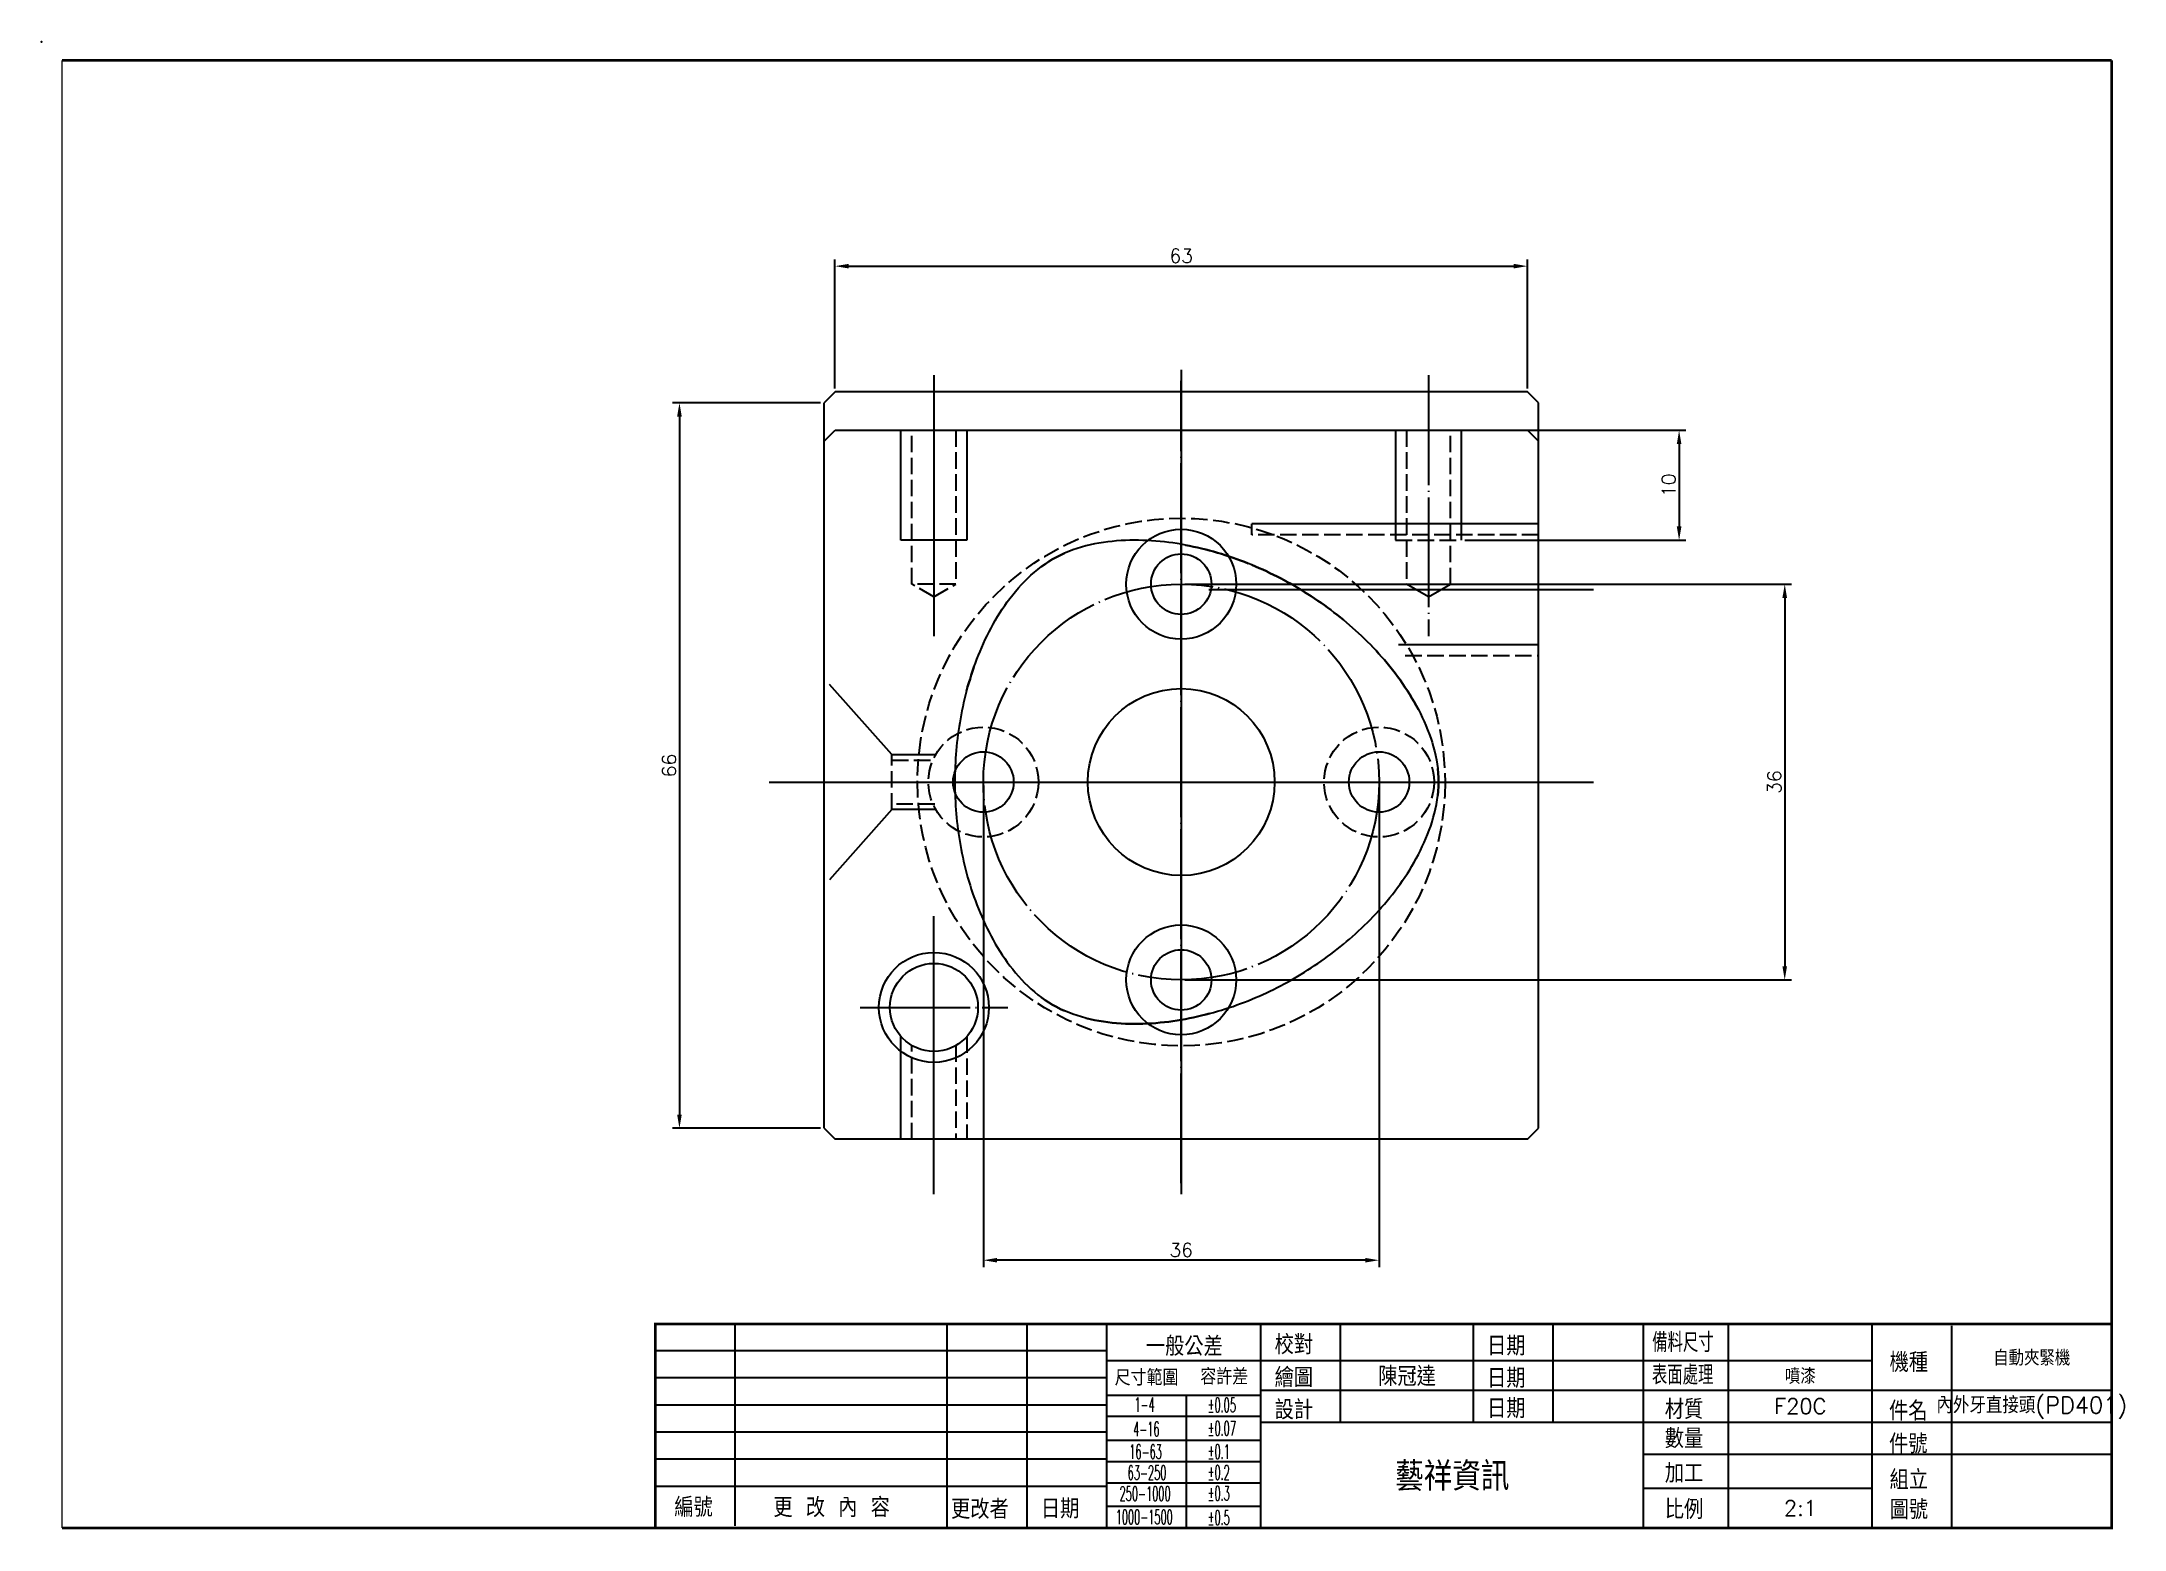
# Model space of a CAD drawing. Extents: x 465 to 654, y 1231 to 1366.
import ezdxf
from ezdxf.enums import TextEntityAlignment as Align

# ---------------------------------------------------------------- set-up
doc = ezdxf.new("R2010")
doc.units = 0
doc.header["$LTSCALE"] = 0.5
doc.header["$MEASUREMENT"] = 0
doc.linetypes.add('CENTER', pattern=[22, 20, -1, 0, -1])
doc.linetypes.add('DASHED', pattern=[4, 3, -1])
doc.layers.get('0').update_dxf_attribs({"linetype": 'CONTINUOUS'})
doc.layers.get('DEFPOINTS').update_dxf_attribs({"linetype": 'CONTINUOUS'})
for name, color, linetype in [('BORDER', 7, 'CONTINUOUS'), ('DIM', 2, 'CONTINUOUS'), ('SHEET', 7, 'CONTINUOUS')]:
    doc.layers.add(name, color=color, linetype=linetype)
doc.styles.add('CHINA', font='romans.shx', dxfattribs={"width": 0.9, "bigfont": 'chineset.shx'})
doc.styles.add('ROMANS', font='romans', dxfattribs={"width": 0.5})
doc.styles.get("Standard").update_dxf_attribs({"font": 'txt.shx', "bigfont": 'chineset.shx'})
doc.dimstyles.get("Standard").update_dxf_attribs({"dimtxt": 0.18, "dimasz": 0.18, "dimexe": 0.18, "dimexo": 0.0625, "dimgap": 0.09, "dimtad": 0, "dimtih": 1, "dimtoh": 1, "dimdec": 4, "dimzin": 0, "dimtxsty": 'STANDARD', "dimcen": 0.09, "dimazin": 3, "dimtfac": 1, "dimtdec": 4, "dimtofl": 0, "dimtmove": 0, "dimatfit": 3, "dimtolj": 1, "dimtzin": 0})

# ---------------------------------------------------------------- blocks, each defined once
blk = doc.blocks.new('A3')
blk.add_point((-190.18, 118.35))
at = {"layer": 'SHEET'}
for p, q in [((-63.99, -151.69), (-63.99, -114.94)), ((-25.39, -152.06), (-25.39, -114.94)), ((-10.88, -152.06), (-10.88, -114.94)), ((3.63, -152.06), (3.63, -114.94)), ((31.68, -152.06), (31.68, -114.94)), ((46.18, -132.83), (46.18, -114.94)), ((70.36, -132.83), (70.36, -114.94)), ((84.87, -132.83), (84.87, -114.94)), ((101.31, -152.06), (101.31, -114.94)), ((116.79, -152.06), (116.79, -114.94)), ((142.9, -152.06), (142.9, -114.94)), ((157.41, -152.06), (157.41, -115.31)), ((-78.5, -119.77), (3.63, -119.77)), ((-78.5, -124.7), (3.63, -124.7)), ((3.63, -121.6), (142.9, -121.6)), ((3.63, -127.89), (31.68, -127.89)), ((18.14, -152.06), (18.14, -127.89)), ((31.68, -127.02), (186.5, -127.02)), ((-78.5, -129.64), (3.63, -129.64)), ((3.63, -131.75), (31.68, -131.75)), ((-78.5, -134.57), (3.63, -134.57)), ((3.63, -136.11), (31.68, -136.11)), ((31.68, -132.83), (186.5, -132.83)), ((-78.5, -139.5), (3.63, -139.5)), ((3.63, -139.98), (31.68, -139.98)), ((101.31, -138.63), (186.5, -138.63)), ((3.63, -143.84), (31.68, -143.84)), ((-78.5, -144.43), (3.63, -144.43)), ((101.31, -144.81), (142.9, -144.81)), ((3.63, -148.09), (31.68, -148.09))]:
    blk.add_line(p, q, dxfattribs=at)
for points, const_width in [([(-186.5, -152.06), (186.5, -152.06), (186.5, 114.94)], 0.5), ([(186.5, 114.94), (-186.5, 114.94)], 0.5), ([(-186.5, 114.94), (-186.5, -152.06)], 0.25), ([(-78.5, -152.06), (-78.5, -114.94), (186.5, -114.94)], 0.5)]:
    blk.add_lwpolyline(points, dxfattribs=dict(at, const_width=const_width))
at = {"layer": 'SHEET', "color": 2, "style": 'CHINA'}
blk.add_text('一般公差', height=3.5, dxfattribs=at).set_placement((17.75, -118.83), align=Align.MIDDLE)
for s, height, p in [('校對', 3.5, (34.18, -120.46)), ('日期', 3.5, (72.84, -120.68)), ('機種', 3.5, (146.08, -123.69)), ('尺寸範圍', 2.901, (5.07, -126.16)), ('容許差', 2.901, (20.66, -125.98)), ('繪圖', 3.5, (34.18, -126.45)), ('日期', 3.5, (72.84, -126.56)), ('設計', 3.5, (34.18, -132.32)), ('日期', 3.5, (72.84, -132.08)), ('材質', 3.5, (105.17, -132.24)), ('件名', 3.5, (145.98, -132.52)), ('數量', 3.5, (105.17, -137.55)), ('件號', 3.5, (145.98, -138.52)), ('加工', 3.5, (105.17, -143.85)), ('組立', 3.5, (146.08, -145.05)), ('編號', 3.5, (-75.06, -150.05)), ('更 改 內 容', 3.5, (-57.03, -150.09)), ('更改者', 3.5, (-24.7, -150.4)), ('日期', 3.5, (-8.36, -150.33)), ('比例', 3.5, (105.17, -150.43)), ('圖號', 3.5, (146.08, -150.47))]:
    blk.add_text(s, height=height, dxfattribs=at).set_placement(p)
at = {"layer": 'SHEET', "color": 2}
for s, height, style, width, p in [('備料尺寸', 3.5, 'CHINA', 0.8, (102.88, -120.06)), ('表面處理', 3.5, 'CHINA', 0.8, (102.82, -125.97)), ('1-4', 2.611, 'ROMANS', 0.5, (8.65, -130.92)), ('%%p0.05', 2.611, 'ROMANS', 0.5, (22, -131.02)), ('%%p0.07', 2.611, 'ROMANS', 0.5, (22, -135.25)), ('4-16', 2.611, 'ROMANS', 0.5, (8.43, -135.38)), ('16-63', 2.611, 'ROMANS', 0.5, (7.73, -139.49)), ('%%p0.1', 2.611, 'ROMANS', 0.5, (22, -139.48)), ('63-250', 2.611, 'ROMANS', 0.5, (7.44, -143.31)), ('%%p0.2', 2.611, 'ROMANS', 0.5, (22, -143.28)), ('250-1000', 2.611, 'ROMANS', 0.5, (5.96, -147.12)), ('%%p0.3', 2.611, 'ROMANS', 0.5, (22, -147.09)), ('1000-1500', 2.611, 'ROMANS', 0.5, (5.25, -151.37)), ('%%p0.5', 2.611, 'ROMANS', 0.5, (22, -151.48))]:
    blk.add_text(s, height=height, dxfattribs=dict(at, style=style, width=width)).set_placement(p)
blk = doc.blocks.new('A3TZT')
at = {"layer": 'DIM', "color": 2, "linetype": 'CONTINUOUS', "style": 'CHINA'}
for tag, height, p in [('ITEM', 2.8, (171.95, -120.98)), ('DRAWER', 3.5, (58.27, -124.31)), ('DATE1', 2.24, (93.09, -124.31)), ('SURFACE', 2.8, (129.84, -124.31)), ('DESIGNER', 3.5, (58.26, -129.98)), ('DATE2', 2.24, (93.09, -129.93)), ('MATERIAL', 2.8, (129.84, -129.93)), ('PARTNAME', 3, (171.95, -129.93)), ('QTY', 2.8, (129.84, -135.73)), ('PNUM', 2.8, (171.95, -135.73)), ('COMPANY', 5.2, (66.49, -142.45)), ('COMNO', 2.8, (171.95, -145.35)), ('SCALE', 2.8, (129.84, -148.44))]:
    blk.add_attdef(tag, text='', height=height, dxfattribs=at).set_placement(p, align=Align.MIDDLE)
blk = doc.blocks.new('*D3')
at = {"color": 0, "linetype": 'BYBLOCK'}
for p, q in [((536.73, 1334.56), (536.73, 1346.3)), ((537.98, 1345.68), (598.48, 1345.68)), ((599.73, 1334.56), (599.73, 1346.3))]:
    blk.add_line(p, q, dxfattribs=at)
for points in [[(537.98, 1345.89), (537.98, 1345.47), (536.73, 1345.68)], [(598.48, 1345.89), (598.48, 1345.47), (599.73, 1345.68)]]:
    blk.add_solid(points, dxfattribs=at)
at = {"layer": 'DEFPOINTS', "color": 0, "linetype": 'BYBLOCK'}
for p in [(599.73, 1345.68), (536.73, 1334.25), (599.73, 1334.25)]:
    blk.add_point(p, dxfattribs=at)
at = {"color": 0, "linetype": 'BYBLOCK', "insert": (568.23, 1346.62), "char_height": 1.25, "attachment_point": 5}
blk.add_mtext('\\A1;63', dxfattribs=at)
blk = doc.blocks.new('*D4')
at = {"color": 0, "linetype": 'BYBLOCK'}
for p, q in [((535.42, 1333.25), (521.95, 1333.25)), ((522.58, 1332), (522.58, 1268.5)), ((535.42, 1267.25), (521.95, 1267.25))]:
    blk.add_line(p, q, dxfattribs=at)
for points in [[(522.37, 1332), (522.79, 1332), (522.58, 1333.25)], [(522.37, 1268.5), (522.79, 1268.5), (522.58, 1267.25)]]:
    blk.add_solid(points, dxfattribs=at)
at = {"layer": 'DEFPOINTS', "color": 0, "linetype": 'BYBLOCK'}
for p in [(535.73, 1333.25), (522.58, 1267.25), (535.73, 1267.25)]:
    blk.add_point(p, dxfattribs=at)
at = {"color": 0, "linetype": 'BYBLOCK', "insert": (521.64, 1300.25), "char_height": 1.25, "attachment_point": 5, "rotation": 90}
blk.add_mtext('\\A1;66', dxfattribs=at)
blk = doc.blocks.new('*D5')
at = {"color": 0, "linetype": 'BYBLOCK'}
for p, q in [((568.55, 1316.75), (623.76, 1316.75)), ((623.14, 1315.5), (623.14, 1282)), ((568.55, 1280.75), (623.76, 1280.75))]:
    blk.add_line(p, q, dxfattribs=at)
for points in [[(622.93, 1315.5), (623.35, 1315.5), (623.14, 1316.75)], [(622.93, 1282), (623.35, 1282), (623.14, 1280.75)]]:
    blk.add_solid(points, dxfattribs=at)
at = {"layer": 'DEFPOINTS', "color": 0, "linetype": 'BYBLOCK'}
for p in [(568.23, 1316.75), (568.23, 1280.75), (623.14, 1280.75)]:
    blk.add_point(p, dxfattribs=at)
at = {"color": 0, "linetype": 'BYBLOCK', "insert": (622.2, 1298.75), "char_height": 1.25, "attachment_point": 5, "rotation": 90}
blk.add_mtext('\\A1;36', dxfattribs=at)
blk = doc.blocks.new('*D6')
at = {"color": 0, "linetype": 'BYBLOCK'}
for p, q in [((594.05, 1330.75), (614.15, 1330.75)), ((613.53, 1329.5), (613.53, 1322)), ((594.05, 1320.75), (614.15, 1320.75))]:
    blk.add_line(p, q, dxfattribs=at)
for points in [[(613.32, 1329.5), (613.74, 1329.5), (613.53, 1330.75)], [(613.32, 1322), (613.74, 1322), (613.53, 1320.75)]]:
    blk.add_solid(points, dxfattribs=at)
at = {"layer": 'DEFPOINTS', "color": 0, "linetype": 'BYBLOCK'}
for p in [(593.73, 1330.75), (593.73, 1320.75), (613.53, 1320.75)]:
    blk.add_point(p, dxfattribs=at)
at = {"color": 0, "linetype": 'BYBLOCK', "insert": (612.59, 1325.75), "char_height": 1.25, "attachment_point": 5, "rotation": 90}
blk.add_mtext('\\A1;10', dxfattribs=at)
blk = doc.blocks.new('*D7')
at = {"color": 0, "linetype": 'BYBLOCK'}
for p, q in [((550.23, 1298.44), (550.23, 1254.62)), ((586.23, 1298.44), (586.23, 1254.62)), ((584.98, 1255.25), (551.48, 1255.25))]:
    blk.add_line(p, q, dxfattribs=at)
for points in [[(551.48, 1255.46), (551.48, 1255.04), (550.23, 1255.25)], [(584.98, 1255.46), (584.98, 1255.04), (586.23, 1255.25)]]:
    blk.add_solid(points, dxfattribs=at)
at = {"layer": 'DEFPOINTS', "color": 0, "linetype": 'BYBLOCK'}
for p in [(550.23, 1298.75), (586.23, 1298.75), (550.23, 1255.25)]:
    blk.add_point(p, dxfattribs=at)
at = {"color": 0, "linetype": 'BYBLOCK', "insert": (568.23, 1256.18), "char_height": 1.25, "attachment_point": 5}
blk.add_mtext('\\A1;36', dxfattribs=at)

msp = doc.modelspace()

# ---------------------------------------------------------------- linework, layer by layer
at = {"color": 7, "linetype": 'CONTINUOUS'}
for p, q in [((568.23257, 1336.24973), (568.23257, 1261.24973)), ((536.73257, 1334.24973), (535.73257, 1333.24973)), ((599.73257, 1334.24973), (536.73257, 1334.24973)), ((545.73257, 1335.74973), (545.73257, 1312.03191)), ((600.73257, 1333.24973), (599.73257, 1334.24973)), ((535.73257, 1267.24973), (535.73257, 1333.24973)), ((600.73257, 1267.24973), (600.73257, 1333.24973)), ((535.73257, 1329.74973), (536.73257, 1330.74973)), ((536.73257, 1330.74973), (599.73257, 1330.74973)), ((542.73257, 1320.74973), (542.73257, 1330.74973)), ((548.73257, 1330.74973), (548.73257, 1320.74973)), ((587.73257, 1330.74973), (587.73257, 1320.74973)), ((593.73257, 1320.74973), (593.73257, 1330.74973)), ((600.73257, 1329.74973), (599.73257, 1330.74973)), ((548.73257, 1320.74973), (542.73257, 1320.74973)), ((563.15752, 1320.73197), (562.75688, 1320.7115)), ((574.65985, 1321.24973), (574.65985, 1322.24973)), ((600.73257, 1322.24973), (574.65985, 1322.24973)), ((556.53257, 1319.01472), (556.18282, 1318.8039)), ((556.89002, 1319.2122), (556.53257, 1319.01472)), ((557.25468, 1319.39619), (556.89002, 1319.2122)), ((557.62586, 1319.56649), (557.25468, 1319.39619)), ((558.00293, 1319.72357), (557.62586, 1319.56649)), ((558.38519, 1319.86748), (558.00293, 1319.72357)), ((558.77184, 1319.9988), (558.38519, 1319.86748)), ((559.16235, 1320.1178), (558.77184, 1319.9988)), ((559.556, 1320.22498), (559.16235, 1320.1178)), ((560.75005, 1320.48043), (560.35036, 1320.4059)), ((561.15082, 1320.54508), (560.75005, 1320.48043)), ((561.55225, 1320.60018), (561.15082, 1320.54508)), ((561.95397, 1320.64597), (561.55225, 1320.60018)), ((562.35555, 1320.68302), (561.95397, 1320.64597)), ((562.75688, 1320.7115), (562.35555, 1320.68302)), ((568.60887, 1320.31063), (568.23257, 1320.37803)), ((571.17815, 1319.70903), (570.81818, 1319.80812)), ((571.53586, 1319.60587), (571.17815, 1319.70903)), ((571.89116, 1319.49866), (571.53586, 1319.60587)), ((572.24407, 1319.3874), (571.89116, 1319.49866)), ((572.59478, 1319.27235), (572.24407, 1319.3874)), ((572.94309, 1319.15347), (572.59478, 1319.27235)), ((573.2892, 1319.03079), (572.94309, 1319.15347)), ((573.28917, 1319.03083), (573.63297, 1318.90443)), ((573.63302, 1318.90448), (573.2892, 1319.03079)), ((573.63297, 1318.90443), (573.97457, 1318.77443)), ((573.97459, 1318.77445), (573.63302, 1318.90448)), ((555.84115, 1318.58009), (555.50808, 1318.34379)), ((556.18282, 1318.8039), (555.84115, 1318.58009)), ((573.97457, 1318.77443), (574.31387, 1318.64093)), ((574.31392, 1318.64092), (573.97459, 1318.77445)), ((574.65109, 1318.50372), (574.31392, 1318.64092)), ((574.65109, 1318.50372), (574.31392, 1318.64092)), ((574.65107, 1318.50373), (574.98597, 1318.36303)), ((574.98601, 1318.36303), (574.65109, 1318.50372)), ((574.98601, 1318.36303), (574.65109, 1318.50372)), ((574.98597, 1318.36303), (575.31877, 1318.21893)), ((575.31875, 1318.2189), (574.98601, 1318.36303)), ((575.31875, 1318.2189), (574.98601, 1318.36303)), ((575.64947, 1318.07128), (575.31875, 1318.2189)), ((575.64947, 1318.07128), (575.31875, 1318.2189)), ((575.31877, 1318.21893), (575.64937, 1318.07123)), ((575.64937, 1318.07123), (575.97797, 1317.92023)), ((575.97793, 1317.92016), (575.64947, 1318.07128)), ((575.97793, 1317.92016), (575.64947, 1318.07128)), ((576.3044, 1317.7657), (575.97793, 1317.92016)), ((576.3044, 1317.7657), (575.97793, 1317.92016)), ((575.97797, 1317.92023), (576.30437, 1317.76573)), ((576.30437, 1317.76573), (576.62877, 1317.60783)), ((576.62879, 1317.60785), (576.3044, 1317.7657)), ((576.62879, 1317.60785), (576.3044, 1317.7657)), ((576.62877, 1317.60783), (576.95107, 1317.44663)), ((576.95109, 1317.4466), (576.62879, 1317.60785)), ((576.95109, 1317.4466), (576.62879, 1317.60785)), ((576.95107, 1317.44663), (577.27137, 1317.28203)), ((577.27141, 1317.282), (576.95109, 1317.4466)), ((577.27141, 1317.282), (576.95109, 1317.4466)), ((577.27137, 1317.28203), (577.58967, 1317.11403)), ((577.58964, 1317.11401), (577.27141, 1317.282)), ((577.58964, 1317.11401), (577.27141, 1317.282)), ((577.90587, 1316.94267), (577.58964, 1317.11401)), ((577.90587, 1316.94267), (577.58964, 1317.11401)), ((577.58967, 1317.11403), (577.90597, 1316.94263)), ((578.22025, 1316.76795), (577.90587, 1316.94267)), ((578.22025, 1316.76795), (577.90587, 1316.94267)), ((577.90597, 1316.94263), (578.22027, 1316.76793)), ((605.73257, 1316.24973), (570.73257, 1316.24973)), ((578.53255, 1316.58984), (578.22025, 1316.76795)), ((578.53255, 1316.58984), (578.22025, 1316.76795)), ((578.22027, 1316.76793), (578.53257, 1316.58983)), ((578.84294, 1316.40843), (578.53255, 1316.58984)), ((578.84294, 1316.40843), (578.53255, 1316.58984)), ((578.53257, 1316.58983), (578.84297, 1316.40843)), ((579.15138, 1316.22359), (578.84294, 1316.40843)), ((579.15138, 1316.22359), (578.84294, 1316.40843)), ((578.84297, 1316.40843), (579.15147, 1316.22353)), ((579.45797, 1316.03536), (579.15138, 1316.22359)), ((579.45797, 1316.03536), (579.15138, 1316.22359)), ((579.15147, 1316.22353), (579.45797, 1316.03533)), ((579.76261, 1315.84371), (579.45797, 1316.03536)), ((579.76261, 1315.84371), (579.45797, 1316.03536)), ((579.45797, 1316.03533), (579.76257, 1315.84373)), ((579.76257, 1315.84373), (580.06527, 1315.64863)), ((580.06531, 1315.64862), (579.76261, 1315.84371)), ((580.06531, 1315.64862), (579.76261, 1315.84371)), ((580.06527, 1315.64863), (580.36607, 1315.45013)), ((580.36606, 1315.4501), (580.06531, 1315.64862)), ((580.36606, 1315.4501), (580.06531, 1315.64862)), ((580.66501, 1315.24811), (580.36606, 1315.4501)), ((580.66501, 1315.24811), (580.36606, 1315.4501)), ((580.36607, 1315.45013), (580.66497, 1315.24813)), ((580.66497, 1315.24813), (580.96197, 1315.04263)), ((580.96201, 1315.04269), (580.66501, 1315.24811)), ((580.96201, 1315.04269), (580.66501, 1315.24811)), ((580.96197, 1315.04263), (581.25707, 1314.83373)), ((581.25708, 1314.83362), (580.96201, 1315.04269)), ((581.25708, 1314.83362), (580.96201, 1315.04269)), ((590.73251, 1315.59503), (588.73252, 1316.74974)), ((590.73257, 1315.59503), (592.73257, 1316.74973)), ((581.25707, 1314.83373), (581.55027, 1314.62113)), ((581.55029, 1314.62116), (581.25708, 1314.83362)), ((581.55029, 1314.62116), (581.25708, 1314.83362)), ((581.55027, 1314.62113), (581.84147, 1314.40503)), ((581.84148, 1314.40499), (581.55029, 1314.62116)), ((581.84148, 1314.40499), (581.55029, 1314.62116)), ((581.84147, 1314.40503), (582.13077, 1314.18533)), ((582.13078, 1314.18531), (581.84148, 1314.40499)), ((582.13078, 1314.18531), (581.84148, 1314.40499)), ((582.13077, 1314.18533), (582.41817, 1313.96193)), ((582.4182, 1313.96189), (582.13078, 1314.18531)), ((582.4182, 1313.96189), (582.13078, 1314.18531)), ((582.41817, 1313.96193), (582.70347, 1313.73483)), ((582.70347, 1313.7348), (582.4182, 1313.96189)), ((582.70347, 1313.7348), (582.4182, 1313.96189)), ((582.70347, 1313.73483), (582.98687, 1313.50403)), ((582.98685, 1313.50396), (582.70347, 1313.7348)), ((582.98685, 1313.50396), (582.70347, 1313.7348)), ((583.26822, 1313.26942), (582.98685, 1313.50396)), ((583.26822, 1313.26942), (582.98685, 1313.50396)), ((582.98687, 1313.50403), (583.26817, 1313.26943)), ((583.26817, 1313.26943), (583.54747, 1313.03103)), ((583.54747, 1313.03103), (583.82457, 1312.78883)), ((583.82457, 1312.78883), (584.09957, 1312.54263)), ((584.09957, 1312.54263), (584.37237, 1312.29263)), ((584.37237, 1312.29263), (584.64287, 1312.03853)), ((584.64287, 1312.03853), (584.91107, 1311.78033)), ((584.91107, 1311.78033), (585.17687, 1311.51813)), ((588.01412, 1311.24973), (600.73257, 1311.24973)), ((541.91606, 1301.24973), (536.23257, 1307.63014)), ((548.01967, 1303.78936), (547.96563, 1303.42877)), ((548.01967, 1303.78936), (547.96563, 1303.42877)), ((548.07789, 1304.1502), (548.01967, 1303.78936)), ((548.07789, 1304.1502), (548.01967, 1303.78936)), ((548.14032, 1304.51113), (548.07789, 1304.1502)), ((548.14032, 1304.51113), (548.07789, 1304.1502)), ((547.79126, 1301.98734), (547.75773, 1301.62727)), ((547.79126, 1301.98734), (547.75773, 1301.62727)), ((547.82865, 1302.3475), (547.79126, 1301.98734)), ((547.82865, 1302.3475), (547.79126, 1301.98734)), ((547.87025, 1302.70776), (547.82865, 1302.3475)), ((547.87025, 1302.70776), (547.82865, 1302.3475)), ((547.91585, 1303.06814), (547.87025, 1302.70776)), ((547.91585, 1303.06814), (547.87025, 1302.70776)), ((547.96563, 1303.42877), (547.91585, 1303.06814)), ((547.96563, 1303.42877), (547.91585, 1303.06814)), ((541.91606, 1301.24973), (545.87189, 1301.24973)), ((547.66373, 1300.18805), (547.65007, 1299.82839)), ((547.66373, 1300.18805), (547.65007, 1299.82839)), ((547.68133, 1300.54774), (547.66373, 1300.18805)), ((547.68133, 1300.54774), (547.66373, 1300.18805)), ((547.70287, 1300.90746), (547.68133, 1300.54774)), ((547.70287, 1300.90746), (547.68133, 1300.54774)), ((547.72833, 1301.26734), (547.70287, 1300.90746)), ((547.72833, 1301.26734), (547.70287, 1300.90746)), ((547.75773, 1301.62727), (547.72833, 1301.26734)), ((547.75773, 1301.62727), (547.72833, 1301.26734)), ((531.73257, 1298.74973), (604.73257, 1298.74973)), ((547.6345, 1299.10923), (547.63259, 1298.74972)), ((547.6345, 1299.10923), (547.63259, 1298.74972)), ((547.63259, 1298.74972), (547.63448, 1298.3902)), ((547.63259, 1298.74972), (547.63448, 1298.3902)), ((547.63448, 1298.3902), (547.64036, 1298.03058)), ((547.63448, 1298.3902), (547.64036, 1298.03058)), ((547.64035, 1299.46877), (547.6345, 1299.10923)), ((547.64035, 1299.46877), (547.6345, 1299.10923)), ((547.65007, 1299.82839), (547.64035, 1299.46877)), ((547.65007, 1299.82839), (547.64035, 1299.46877)), ((547.64036, 1298.03058), (547.6501, 1297.67105)), ((547.64036, 1298.03058), (547.6501, 1297.67105)), ((541.91606, 1296.24973), (536.23257, 1289.86932)), ((545.87189, 1296.24973), (541.91606, 1296.24973)), ((547.6501, 1297.67105), (547.66373, 1297.31146)), ((547.6501, 1297.67105), (547.66373, 1297.31146)), ((547.66373, 1297.31146), (547.68134, 1296.95176)), ((547.66373, 1297.31146), (547.68134, 1296.95176)), ((547.68134, 1296.95176), (547.70285, 1296.59201)), ((547.68134, 1296.95176), (547.70285, 1296.59201)), ((547.70285, 1296.59201), (547.72833, 1296.23215)), ((547.70285, 1296.59201), (547.72833, 1296.23215)), ((547.72833, 1296.23215), (547.7578, 1295.87219)), ((547.72833, 1296.23215), (547.7578, 1295.87219)), ((547.7578, 1295.87219), (547.79117, 1295.51218)), ((547.7578, 1295.87219), (547.79117, 1295.51218)), ((547.79117, 1295.51218), (547.82868, 1295.15196)), ((547.79117, 1295.51218), (547.82868, 1295.15196)), ((547.82868, 1295.15196), (547.87023, 1294.79173)), ((547.82868, 1295.15196), (547.87023, 1294.79173)), ((547.87023, 1294.79173), (547.91585, 1294.43133)), ((547.87023, 1294.79173), (547.91585, 1294.43133)), ((547.91585, 1294.43133), (547.96562, 1294.07074)), ((547.91585, 1294.43133), (547.96562, 1294.07074)), ((547.96562, 1294.07074), (548.01964, 1293.71011)), ((548.01964, 1293.71011), (548.07782, 1293.34928)), ((548.07782, 1293.34928), (548.14034, 1292.98837)), ((548.14034, 1292.98837), (548.20715, 1292.62729)), ((548.20715, 1292.62729), (548.27835, 1292.26621)), ((548.27835, 1292.26621), (548.35407, 1291.90495)), ((548.35407, 1291.90495), (548.43417, 1291.5437)), ((548.43417, 1291.5437), (548.51898, 1291.18239)), ((548.51898, 1291.18239), (548.60849, 1290.82102)), ((548.60849, 1290.82102), (548.70266, 1290.45973)), ((545.73257, 1261.24973), (545.73257, 1286.55735)), ((551.73291, 1283.36349), (551.95096, 1283.02675)), ((551.95096, 1283.02675), (552.17629, 1282.69343)), ((552.17629, 1282.69343), (552.40916, 1282.36419)), ((552.40916, 1282.36419), (552.64968, 1282.03918)), ((552.64968, 1282.03918), (552.89812, 1281.71908)), ((552.89812, 1281.71908), (553.15449, 1281.40433)), ((553.15449, 1281.40433), (553.41887, 1281.09545)), ((553.41887, 1281.09545), (553.69162, 1280.79307)), ((553.69162, 1280.79307), (553.97273, 1280.49797)), ((553.97273, 1280.49797), (554.26238, 1280.21066)), ((554.26238, 1280.21066), (554.5607, 1279.93196)), ((554.5607, 1279.93196), (554.86774, 1279.66277)), ((554.86774, 1279.66277), (555.1835, 1279.40368)), ((555.1835, 1279.40368), (555.50808, 1279.15567)), ((555.50808, 1279.15567), (555.84115, 1278.91937)), ((555.84115, 1278.91937), (556.18282, 1278.69555)), ((556.18282, 1278.69555), (556.53257, 1278.48473)), ((556.53257, 1278.48473), (556.89002, 1278.28725)), ((556.89002, 1278.28725), (557.25468, 1278.10327)), ((557.25468, 1278.10327), (557.62586, 1277.93297)), ((542.73257, 1266.24973), (542.73257, 1275.60398)), ((535.73257, 1267.24973), (536.73257, 1266.24973)), ((599.73257, 1266.24973), (536.73257, 1266.24973)), ((599.73257, 1266.24973), (600.73257, 1267.24973))]:
    msp.add_line(p, q, dxfattribs=at)
at = {"color": 1, "linetype": 'CENTER'}
for p, q in [((568.23257, 1262.24973), (568.23257, 1335.24973)), ((590.73257, 1335.74973), (590.73257, 1312.03191)), ((530.73257, 1298.74973), (605.73257, 1298.74973)), ((539.01475, 1278.24973), (552.45039, 1278.24973))]:
    msp.add_line(p, q, dxfattribs=at)
at = {"color": 3, "linetype": 'DASHED'}
for p, q in [((543.73257, 1316.74973), (543.73257, 1330.74973)), ((547.73257, 1330.74973), (547.73257, 1316.74973)), ((588.73257, 1330.74973), (588.73257, 1316.74973)), ((592.73257, 1316.74973), (592.73257, 1330.74973)), ((600.73257, 1321.24973), (574.65985, 1321.24973)), ((587.73257, 1320.74973), (593.73257, 1320.74973)), ((545.73257, 1315.59503), (543.73257, 1316.74973)), ((547.73257, 1316.74973), (543.73257, 1316.74973)), ((545.73262, 1315.59503), (547.73262, 1316.74974)), ((588.73257, 1316.74973), (592.73257, 1316.74973)), ((588.61172, 1310.24973), (600.73257, 1310.24973)), ((541.91606, 1296.24973), (541.91606, 1301.24973)), ((541.91606, 1300.74973), (545.82163, 1300.74973)), ((545.82163, 1296.74973), (541.91606, 1296.74973)), ((548.73257, 1275.60398), (548.73257, 1266.24973)), ((543.73257, 1266.24973), (543.73257, 1274.78563)), ((547.73257, 1274.78563), (547.73257, 1266.24973))]:
    msp.add_line(p, q, dxfattribs=at)
at = {"color": 7, "linetype": 'CONTINUOUS'}
for points in [[(568.23257, 1320.37803), (567.85397, 1320.44043), (567.47307, 1320.49753), (567.09007, 1320.54943), (566.70497, 1320.59573), (566.31777, 1320.63643), (565.92857, 1320.67113), (565.53747, 1320.69983), (565.14457, 1320.72233), (564.74997, 1320.73823), (564.35377, 1320.74743), (563.95627, 1320.74963), (563.55747, 1320.74453), (563.15757, 1320.73193), (562.75687, 1320.71153), (562.35557, 1320.68303), (561.95397, 1320.64593), (561.55227, 1320.60013), (561.15087, 1320.54513), (560.75007, 1320.48053), (560.35037, 1320.40593), (559.95217, 1320.32093), (559.55597, 1320.22503)], [(569.72407, 1320.07976), (569.35467, 1320.1614), (568.98298, 1320.23837), (568.60889, 1320.31072), (568.23259, 1320.37809), (567.85399, 1320.44044), (567.47311, 1320.49755), (567.09008, 1320.54938), (566.70491, 1320.59571), (566.31771, 1320.63635), (565.92858, 1320.67115), (565.53744, 1320.69982), (565.14457, 1320.7223), (564.74994, 1320.73821), (564.35379, 1320.74737), (563.95622, 1320.74958), (563.55743, 1320.7445), (563.15752, 1320.73197)], [(569.72407, 1320.07976), (569.35467, 1320.1614), (568.98298, 1320.23837), (568.60889, 1320.31072), (568.23259, 1320.37809), (567.85399, 1320.44044), (567.47311, 1320.49755), (567.09008, 1320.54938), (566.70491, 1320.59571), (566.31771, 1320.63635), (565.92858, 1320.67115), (565.53744, 1320.69982), (565.14457, 1320.7223), (564.74994, 1320.73821), (564.35379, 1320.74737), (563.95622, 1320.74958), (563.55743, 1320.7445), (563.15752, 1320.73197)], [(551.73291, 1314.13597), (551.95096, 1314.4727), (552.17629, 1314.80602), (552.40916, 1315.13527), (552.64968, 1315.46028), (552.89812, 1315.78038), (553.15449, 1316.09513), (553.41887, 1316.404), (553.69162, 1316.70639), (553.97273, 1317.00148), (554.26238, 1317.2888), (554.5607, 1317.5675), (554.86774, 1317.83668), (555.1835, 1318.09577), (555.50808, 1318.34379), (555.84115, 1318.58009), (556.18282, 1318.8039), (556.53257, 1319.01472), (556.89002, 1319.2122), (557.25468, 1319.39619), (557.62586, 1319.56649)], [(568.60887, 1320.31063), (568.98297, 1320.23843), (569.35467, 1320.16143), (569.72407, 1320.07973), (570.09117, 1319.99353), (570.45587, 1319.90303), (570.81817, 1319.80813), (571.17817, 1319.70903), (571.53587, 1319.60583), (571.89117, 1319.49863), (572.24417, 1319.38743), (572.59477, 1319.27233), (572.94317, 1319.15343), (573.28917, 1319.03083)], [(570.81818, 1319.80812), (570.4559, 1319.903), (570.09116, 1319.99356), (569.72407, 1320.07976)], [(549.01446, 1308.12306), (549.12847, 1308.4838), (549.24765, 1308.84417), (549.37204, 1309.20432), (549.50185, 1309.56389), (549.63715, 1309.92294), (549.77813, 1310.28135), (549.92476, 1310.63898), (550.07722, 1310.99571), (550.23562, 1311.35135), (550.40005, 1311.70575), (550.57079, 1312.05882), (550.74776, 1312.4103), (550.93129, 1312.76001), (551.12144, 1313.10767), (551.31831, 1313.45308), (551.5221, 1313.7959), (551.73291, 1314.13597)], [(549.01446, 1308.12306), (549.12847, 1308.4838), (549.24765, 1308.84417), (549.37204, 1309.20432), (549.50185, 1309.56389), (549.63715, 1309.92294), (549.77813, 1310.28135), (549.92476, 1310.63898), (550.07722, 1310.99571), (550.23562, 1311.35135), (550.40005, 1311.70575), (550.57079, 1312.05882), (550.74776, 1312.4103), (550.93129, 1312.76001), (551.12144, 1313.10767), (551.31831, 1313.45308), (551.5221, 1313.7959), (551.73291, 1314.13597)], [(586.7167, 1309.85606), (586.46713, 1310.14394), (586.21459, 1310.42735), (585.95914, 1310.70641), (585.70094, 1310.98122), (585.44021, 1311.25181), (585.17688, 1311.51812), (584.91105, 1311.78034), (584.64283, 1312.03852), (584.37234, 1312.29262), (584.09954, 1312.54273), (583.82456, 1312.7888), (583.54739, 1313.03108), (583.26822, 1313.26942)], [(586.7167, 1309.85606), (586.46713, 1310.14394), (586.21459, 1310.42735), (585.95914, 1310.70641), (585.70094, 1310.98122), (585.44021, 1311.25181), (585.17688, 1311.51812), (584.91105, 1311.78034), (584.64283, 1312.03852), (584.37234, 1312.29262), (584.09954, 1312.54273), (583.82456, 1312.7888), (583.54739, 1313.03108), (583.26822, 1313.26942)], [(589.80727, 1305.34573), (589.61817, 1305.69833), (589.42317, 1306.04623), (589.22247, 1306.38943), (589.01647, 1306.72793), (588.80537, 1307.06173), (588.58947, 1307.39073), (588.36907, 1307.71513), (588.14437, 1308.03473), (587.91557, 1308.34973), (587.68287, 1308.66013), (587.44647, 1308.96593), (587.20657, 1309.26723), (586.96327, 1309.56393), (586.71677, 1309.85613), (586.46707, 1310.14393), (586.21457, 1310.42733), (585.95917, 1310.70643), (585.70097, 1310.98123), (585.44017, 1311.25183), (585.17687, 1311.51813), (585.44017, 1311.25183), (585.70097, 1310.98123), (585.95917, 1310.70643), (586.21457, 1310.42733), (586.46707, 1310.14393), (586.71677, 1309.85613), (586.96327, 1309.56393), (587.20657, 1309.26723), (587.44647, 1308.96593), (587.68287, 1308.66013), (587.91557, 1308.34973), (588.14437, 1308.03473), (588.36907, 1307.71513), (588.58947, 1307.39073), (588.80537, 1307.06173), (589.01647, 1306.72793), (589.22247, 1306.38943), (589.42317, 1306.04623), (589.61817, 1305.69833), (589.80727, 1305.34573), (589.98987, 1304.98853), (590.16587, 1304.62673), (590.33457, 1304.26043), (590.49577, 1303.88963), (590.64877, 1303.51443), (590.79317, 1303.13503), (590.92847, 1302.75163), (591.05397, 1302.36423), (591.16897, 1301.97323), (591.27297, 1301.57873), (591.36517, 1301.18103), (591.44477, 1300.78053), (591.51127, 1300.37753), (591.56377, 1299.97243), (591.60187, 1299.56583), (591.62487, 1299.15803), (591.63257, 1298.74973), (591.62487, 1298.34143), (591.60187, 1297.93363), (591.56377, 1297.52703), (591.60187, 1297.93363), (591.62487, 1298.34143), (591.63257, 1298.74973), (591.62487, 1299.15803), (591.60187, 1299.56583), (591.56377, 1299.97243)], [(549.37213, 1309.20429), (549.24761, 1308.84421), (549.12844, 1308.48381), (549.0145, 1308.12305), (548.9056, 1307.76203), (548.80162, 1307.40094), (548.70266, 1307.03973), (548.60848, 1306.67841), (548.51901, 1306.31704), (548.43419, 1305.95574), (548.354, 1305.59443), (548.27837, 1305.23325), (548.20715, 1304.87208), (548.14032, 1304.51113)], [(549.37213, 1309.20429), (549.24761, 1308.84421), (549.12844, 1308.48381), (549.0145, 1308.12305), (548.9056, 1307.76203), (548.80162, 1307.40094), (548.70266, 1307.03973), (548.60848, 1306.67841), (548.51901, 1306.31704), (548.43419, 1305.95574), (548.354, 1305.59443), (548.27837, 1305.23325), (548.20715, 1304.87208), (548.14032, 1304.51113)], [(548.70266, 1307.03972), (548.80163, 1307.4009), (548.90558, 1307.76206), (549.01446, 1308.12306)], [(548.70266, 1307.03972), (548.80163, 1307.4009), (548.90558, 1307.76206), (549.01446, 1308.12306)], [(559.55597, 1277.27443), (559.95217, 1277.17853), (560.35037, 1277.09353), (560.75007, 1277.01893), (561.15087, 1276.95433), (561.55227, 1276.89933), (561.95397, 1276.85353), (562.35557, 1276.81643), (562.75687, 1276.78793), (563.15757, 1276.76753), (563.55747, 1276.75493), (563.95627, 1276.74983), (564.35377, 1276.75203), (564.74997, 1276.76123), (565.14457, 1276.77713), (565.53747, 1276.79963), (565.92857, 1276.82833), (566.31777, 1276.86303), (566.70497, 1276.90373), (567.09007, 1276.95003), (567.47307, 1277.00193), (567.85397, 1277.05903), (568.23257, 1277.12143), (568.60887, 1277.18883), (568.98297, 1277.26103), (569.35467, 1277.33803), (569.72407, 1277.41973), (570.09117, 1277.50593), (570.45587, 1277.59643), (570.81817, 1277.69133), (571.17817, 1277.79043), (571.53587, 1277.89363), (571.89117, 1278.00083), (572.24417, 1278.11203), (572.59477, 1278.22713), (572.94317, 1278.34603), (573.28917, 1278.46863), (573.63297, 1278.59503), (573.97457, 1278.72503), (574.31387, 1278.85853), (574.65107, 1278.99573), (574.98597, 1279.13643), (575.31877, 1279.28053), (575.64937, 1279.42823), (575.97797, 1279.57923), (576.30437, 1279.73373), (576.62877, 1279.89163), (576.95107, 1280.05283), (577.27137, 1280.21743), (577.58967, 1280.38543), (577.90597, 1280.55683), (578.22027, 1280.73153), (578.53257, 1280.90963), (578.84297, 1281.09103), (579.15147, 1281.27593), (579.45797, 1281.46413), (579.76257, 1281.65573), (580.06527, 1281.85083), (580.36607, 1282.04933), (580.66497, 1282.25133), (580.96197, 1282.45683), (581.25707, 1282.66573), (581.55027, 1282.87833), (581.84147, 1283.09443), (582.13077, 1283.31413), (582.41817, 1283.53753), (582.70347, 1283.76463), (582.98687, 1283.99543), (583.26817, 1284.23003), (583.54747, 1284.46843), (583.82457, 1284.71063), (584.09957, 1284.95683), (584.37237, 1285.20683), (584.64287, 1285.46093), (584.91107, 1285.71913), (585.17687, 1285.98133), (585.44017, 1286.24763), (585.70097, 1286.51823), (585.95917, 1286.79303), (586.21457, 1287.07213), (586.46707, 1287.35553), (586.71677, 1287.64333), (586.96327, 1287.93553), (587.20657, 1288.23223), (587.44647, 1288.53353), (587.68287, 1288.83933), (587.91557, 1289.14973), (588.14437, 1289.46473), (588.36907, 1289.78433), (588.58947, 1290.10873), (588.80537, 1290.43773), (589.01647, 1290.77153), (589.22247, 1291.11003), (589.42317, 1291.45323), (589.61817, 1291.80113), (589.80727, 1292.15373), (589.98987, 1292.51093), (590.16587, 1292.87273), (590.33457, 1293.23903), (590.49577, 1293.60983), (590.64877, 1293.98503), (590.79317, 1294.36443), (590.92847, 1294.74783), (591.05397, 1295.13523), (591.16897, 1295.52623), (591.27297, 1295.92073), (591.36517, 1296.31843), (591.44477, 1296.71893), (591.51127, 1297.12193), (591.56377, 1297.52703)], [(548.70266, 1290.45973), (548.80163, 1290.09856), (548.90558, 1289.7374), (549.01446, 1289.37639)], [(549.01446, 1289.37639), (549.12847, 1289.01566), (549.24765, 1288.65529), (549.37204, 1288.29514), (549.50185, 1287.93557), (549.63715, 1287.57651), (549.77813, 1287.2181), (549.92476, 1286.86047), (550.07722, 1286.50375), (550.23562, 1286.1481), (550.40005, 1285.79371), (550.57079, 1285.44064), (550.74776, 1285.08916), (550.93129, 1284.73944), (551.12144, 1284.39179), (551.31831, 1284.04638), (551.5221, 1283.70356), (551.73291, 1283.36349)], [(549.01446, 1289.37639), (549.12847, 1289.01566), (549.24765, 1288.65529), (549.37204, 1288.29514), (549.50185, 1287.93557), (549.63715, 1287.57651), (549.77813, 1287.2181), (549.92476, 1286.86047), (550.07722, 1286.50375), (550.23562, 1286.1481), (550.40005, 1285.79371), (550.57079, 1285.44064), (550.74776, 1285.08916), (550.93129, 1284.73944), (551.12144, 1284.39179), (551.31831, 1284.04638), (551.5221, 1283.70356), (551.73291, 1283.36349)], [(563.15752, 1276.76749), (562.75688, 1276.78795), (562.35555, 1276.81643), (561.95397, 1276.85349), (561.55225, 1276.89928), (561.15082, 1276.95438), (560.75005, 1277.01903), (560.35036, 1277.09355), (559.95212, 1277.17857), (559.556, 1277.27447), (559.16235, 1277.38166), (558.77184, 1277.50066), (558.38519, 1277.63197), (558.00293, 1277.77588), (557.62586, 1277.93297), (557.25468, 1278.10327), (556.89002, 1278.28725), (556.53257, 1278.48473), (556.18282, 1278.69555), (555.84115, 1278.91937), (555.50808, 1279.15567)], [(569.72407, 1277.41969), (569.35467, 1277.33806), (568.98298, 1277.26109), (568.60889, 1277.18874), (568.23259, 1277.12137), (567.85399, 1277.05901), (567.47311, 1277.0019), (567.09008, 1276.95007), (566.70491, 1276.90375), (566.31771, 1276.8631), (565.92858, 1276.82831), (565.53744, 1276.79964), (565.14457, 1276.77716), (564.74994, 1276.76124), (564.35379, 1276.75209), (563.95622, 1276.74988), (563.55743, 1276.75496), (563.15752, 1276.76749)], [(570.81818, 1277.69133), (570.4559, 1277.59646), (570.09116, 1277.5059), (569.72407, 1277.41969)]]:
    msp.add_lwpolyline(points, dxfattribs=at)
at = {"color": 3, "linetype": 'DASHED'}
for centre, radius in [((568.23257, 1298.74973), 24), ((550.23257, 1298.74973), 5), ((586.23257, 1298.74973), 5)]:
    msp.add_circle(centre, radius, dxfattribs=at)
at = {"color": 7, "linetype": 'CONTINUOUS'}
for centre, radius in [((568.23257, 1316.74973), 5), ((568.23257, 1316.74973), 2.75), ((568.23257, 1298.74973), 8.5), ((550.23257, 1298.74973), 2.75), ((586.23257, 1298.74973), 2.75), ((568.23257, 1280.74973), 5), ((545.73257, 1278.24973), 5), ((568.23257, 1280.74973), 2.75), ((545.73257, 1278.24973), 4)]:
    msp.add_circle(centre, radius, dxfattribs=at)
at = {"color": 1, "linetype": 'CENTER'}
msp.add_circle((568.23257, 1298.74973), 18, dxfattribs=at)

# ---------------------------------------------------------------- block references
at = {"layer": 'BORDER', "xscale": 0.5, "yscale": 0.5, "zscale": 0.5}
msp.add_blockref('A3', (559.64054, 1306.92585), dxfattribs=at)
at = {"layer": 'BORDER'}
ref = msp.add_blockref('A3TZT', (559.64054, 1306.92585), dxfattribs=dict(at, xscale=0.5, yscale=0.5, zscale=0.5))
ref.add_attrib('ITEM', '自動夾緊機', dxfattribs={"layer": 'DIM', "color": 2, "linetype": 'CONTINUOUS', "height": 1.4, "style": 'CHINA'}).set_placement((645.61714, 1246.43592), align=Align.MIDDLE)
ref.add_attrib('PARTNAME', '內外牙直接頭(PD401)', dxfattribs={"layer": 'DIM', "color": 2, "linetype": 'CONTINUOUS', "height": 1.5, "style": 'CHINA'}).set_placement((645.61714, 1241.96283), align=Align.MIDDLE)
ref.add_attrib('SCALE', '2:1', dxfattribs={"layer": 'DIM', "color": 2, "linetype": 'CONTINUOUS', "height": 1.4, "style": 'CHINA'}).set_placement((624.56181, 1232.70685), align=Align.MIDDLE)
ref.add_attrib('MATERIAL', 'F20C', dxfattribs={"layer": 'DIM', "color": 2, "linetype": 'CONTINUOUS', "height": 1.4, "style": 'CHINA'}).set_placement((624.56181, 1241.96283), align=Align.MIDDLE)
ref.add_attrib('SURFACE', '噴漆', dxfattribs={"layer": 'DIM', "color": 2, "linetype": 'CONTINUOUS', "height": 1.4, "style": 'CHINA'}).set_placement((624.56181, 1244.76983), align=Align.MIDDLE)
ref.add_attrib('DRAWER', '陳冠達', dxfattribs={"layer": 'DIM', "color": 2, "linetype": 'CONTINUOUS', "height": 1.75, "style": 'CHINA'}).set_placement((588.77714, 1244.76983), align=Align.MIDDLE)
ref.add_attrib('COMPANY', '藝祥資訊', dxfattribs={"layer": 'DIM', "color": 2, "linetype": 'CONTINUOUS', "height": 2.6, "style": 'CHINA'}).set_placement((592.88754, 1235.70277), align=Align.MIDDLE)

# ---------------------------------------------------------------- dimensions: what is measured, and where the dimension line sits
at = {"layer": 'DIM'}
for base, p1, p2, picture, middle in [((599.73257, 1345.67842), (536.73257, 1334.24973), (599.73257, 1334.24973), '*D3', (568.23257, 1346.61592)), ((550.23257, 1255.24674), (586.23257, 1298.74973), (550.23257, 1298.74973), '*D7', (568.23257, 1256.18424))]:
    dim = msp.add_linear_dim(base=base, p1=p1, p2=p2, dimstyle='STANDARD', override={"dimscale": 0.5, "dimtxt": 2.5, "dimasz": 2.5, "dimexe": 1.25, "dimexo": 0.625, "dimgap": 0.625, "dimtad": 1, "dimtih": 0, "dimtoh": 0, "dimzin": 8, "dimcen": 2.5, "dimtdec": 8, "dimtofl": 1}, dxfattribs=at)
    dim.commit()
    dim.dimension.update_dxf_attribs({"geometry": picture, "text_midpoint": middle})
for base, p1, p2, picture, middle in [((522.57742, 1267.24973), (535.73257, 1333.24973), (535.73257, 1267.24973), '*D4', (521.63992, 1300.24973)), ((613.52819, 1320.74973), (593.73257, 1330.74973), (593.73257, 1320.74973), '*D6', (612.59069, 1325.74973)), ((623.13896, 1280.74973), (568.23257, 1316.74973), (568.23257, 1280.74973), '*D5', (622.20146, 1298.74973))]:
    dim = msp.add_linear_dim(base=base, p1=p1, p2=p2, angle=90, dimstyle='STANDARD', override={"dimscale": 0.5, "dimtxt": 2.5, "dimasz": 2.5, "dimexe": 1.25, "dimexo": 0.625, "dimgap": 0.625, "dimtad": 1, "dimtih": 0, "dimtoh": 0, "dimzin": 8, "dimcen": 2.5, "dimtdec": 8, "dimtofl": 1}, dxfattribs=at)
    dim.commit()
    dim.dimension.update_dxf_attribs({"geometry": picture, "text_midpoint": middle})

doc.saveas('drawing.dxf')
